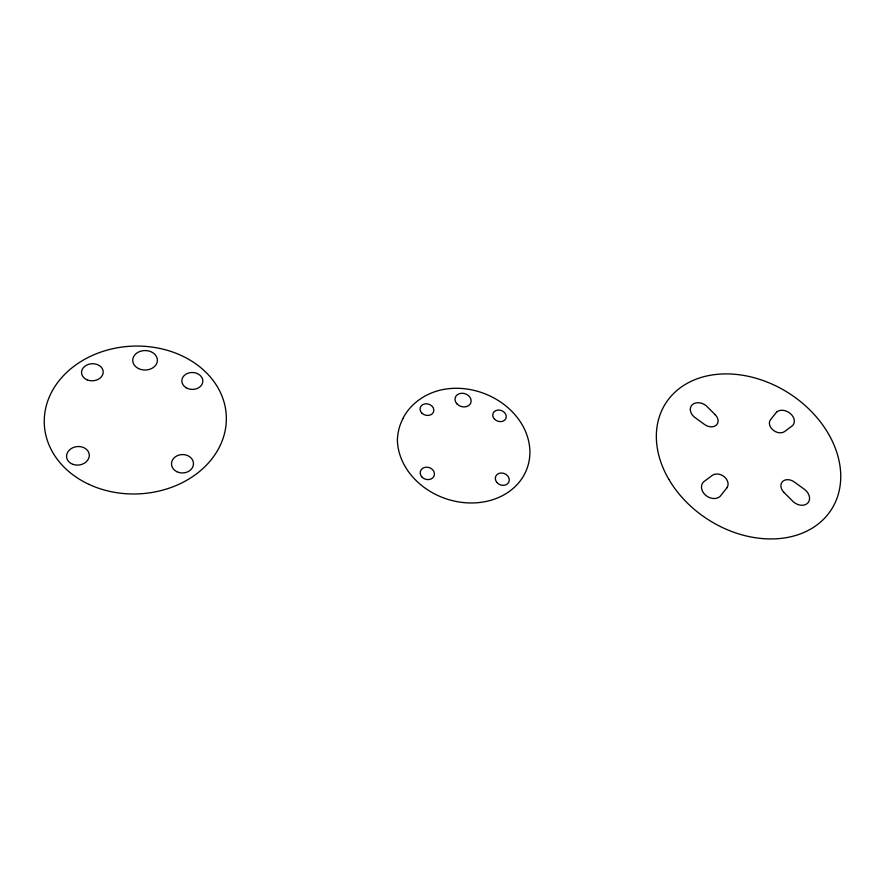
<?xml version="1.0" encoding="UTF-8"?>
<svg xmlns="http://www.w3.org/2000/svg" width="885" height="885" viewBox="0 0 885 885"><rect width="100%" height="100%" fill="white"/><g stroke="black" fill="none" stroke-linecap="round" stroke-linejoin="round"><path stroke-width="1.33" d="M715.323 414.822L706.352 405.894A10.554 8.053 29.6 0 0 692.347 404.666A10.554 8.053 29.6 0 0 694.161 416.923L704.67 424.59A9.337 7.124 30.1 0 0 716.363 425.088A9.337 7.124 30.1 0 0 715.257 414.766M783.977 492.436L793.502 501.95A11.04 8.352 35.6 0 0 807.739 503.078A11.04 8.352 35.6 0 0 805.184 489.881L794.265 481.949A9.691 7.345 35 0 0 782.506 481.584A9.691 7.345 35 0 0 784.044 492.502M402.808 418.682L400.54 423.915A74.174 61.673 19.8 0 0 397.387 439.978A67.415 56.009 19.3 0 0 464.404 502.658A67.415 56.009 19.3 0 0 529.894 451.892A67.415 56.009 19.3 0 0 463.607 388.637A64.273 53.332 19.2 0 0 445.985 389.035C428.086 391.601 411.016 402.266 402.808 418.682M726.795 487.956L720.169 496.297A11.051 8.662 33 0 1 705.577 495.191A11.051 8.662 33 0 1 703.619 481.86L712.314 475.389A9.691 7.567 32.9 0 1 724.505 476.949A9.691 7.567 32.9 0 1 726.751 488.011M776.532 412.189L770.514 419.711A9.315 6.936 32.3 0 0 772.97 430.01A9.315 6.936 32.3 0 0 784.619 431.548L792.573 425.585A10.52 7.788 32.2 0 0 790.205 413.428A10.52 7.788 32.2 0 0 776.532 412.189M422.2 477.303A7.235 6.129 17.3 0 0 434.192 475.654A7.235 6.129 17.3 0 0 425.574 467.225A7.235 6.129 17.3 0 0 422.2 477.303M496.762 482.336A7.157 6.007 22.8 0 0 508.775 482.214A7.157 6.007 22.8 0 0 501.33 472.988A7.157 6.007 22.8 0 0 496.762 482.336M421.979 413.218A7.003 5.741 16.2 0 0 433.584 411.802A7.003 5.741 16.2 0 0 425.254 403.826A7.003 5.741 16.2 0 0 421.979 413.218M494.461 419.081A6.925 5.631 20.8 0 0 505.943 418.384A6.925 5.631 20.8 0 0 498.111 410.043A6.925 5.631 20.8 0 0 494.461 419.081M456.97 403.903A8.23 6.682 18.3 0 0 470.731 403.117A8.23 6.682 18.3 0 0 461.539 393.261A8.23 6.682 18.3 0 0 456.97 403.903M87.062 379.809A10.852 8.529 -3.1 0 0 103.213 371.943A10.852 8.529 -3.1 0 0 86.841 365.029A10.852 8.529 -3.1 0 0 87.062 379.809M73.024 464.393A11.383 9.259 -6.9 0 0 89.252 454.636A11.383 9.259 -6.9 0 0 71.508 448.418A11.383 9.259 -6.9 0 0 73.024 464.393M176.779 471.661A10.996 9.204 -1.4 0 0 193.483 463.884A10.996 9.204 -1.4 0 0 177.221 455.72A10.996 9.204 -1.4 0 0 176.779 471.661M138.48 368.547A12.335 9.746 -0.3 0 0 157.386 360.637A12.335 9.746 -0.3 0 0 139.299 351.688A12.335 9.746 -0.3 0 0 138.48 368.547M89.02 484.394A91.078 73.92 -2.5 0 0 226.35 419.357A91.078 73.92 -2.5 0 0 90.524 356.301A91.078 73.92 -2.5 0 0 89.02 484.394M186.27 387.796A10.509 8.463 1.6 0 0 202.798 381.822A10.509 8.463 1.6 0 0 187.93 373.227A10.509 8.463 1.6 0 0 186.27 387.796M668.839 479.349A98.412 74.993 32.7 0 0 828.548 513.588A98.412 74.993 32.7 0 0 748.279 376.313A98.412 74.993 32.7 0 0 668.839 479.349"/></g></svg>
